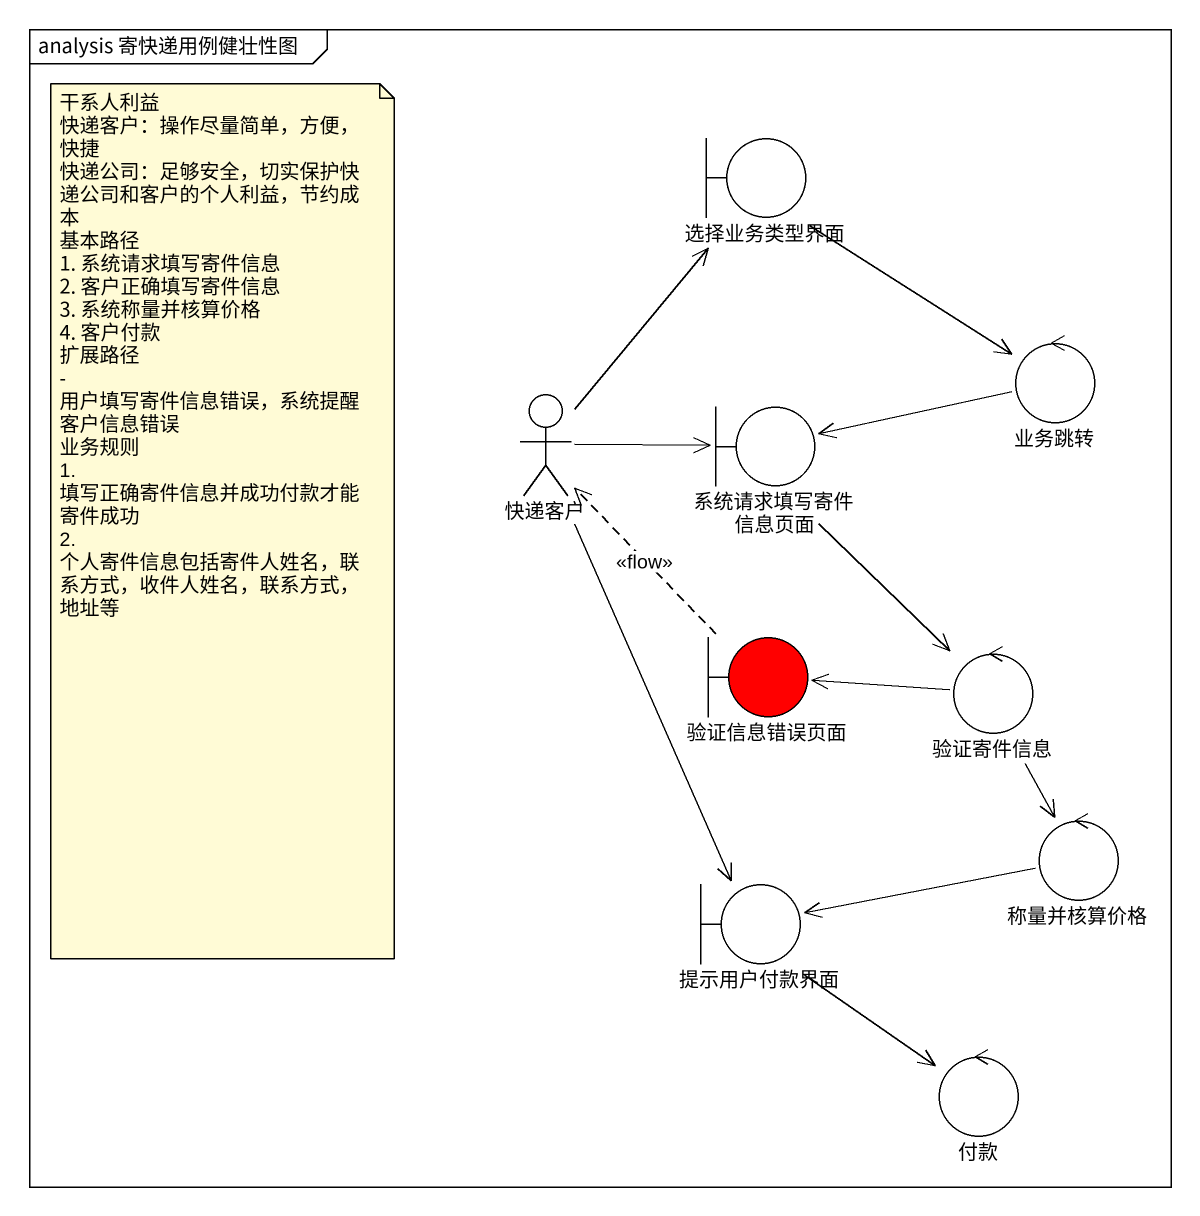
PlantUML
@startuml
mainframe analysis 寄快递用例健壮性图
boundary 选择业务类型界面 #FFFFFF
control 业务跳转 #FFFFFF
actor 快递客户
boundary 系统请求填写寄件信息页面 #FFFFFF
boundary 验证信息错误页面 #FF0000
control 验证寄件信息 #FFFFFF
control 称量并核算价格 #FFFFFF
boundary 提示用户付款界面 #FFFFFF
control 付款 #FFFFFF
选择业务类型界面 --> 业务跳转
业务跳转 -left-> 系统请求填写寄件信息页面
快递客户 -up-> 选择业务类型界面
快递客户 -right-> 系统请求填写寄件信息页面
快递客户 --> 提示用户付款界面
系统请求填写寄件信息页面 --> 验证寄件信息
验证信息错误页面 .up.> 快递客户 : <<flow>>
验证寄件信息 -left-> 验证信息错误页面
验证寄件信息 --> 称量并核算价格
称量并核算价格 -left-> 提示用户付款界面
提示用户付款界面 --> 付款
note as N1
  干系人利益
  快递客户：操作尽量简单，方便，快捷
  快递公司：足够安全，切实保护快递公司和客户的个人利益，节约成本
  基本路径
  1. 系统请求填写寄件信息
  2. 客户正确填写寄件信息
  3. 系统称量并核算价格
  4. 客户付款
  扩展路径
  - 用户填写寄件信息错误，系统提醒客户信息错误
  业务规则
  1. 填写正确寄件信息并成功付款才能寄件成功
  2. 个人寄件信息包括寄件人姓名，联系方式，收件人姓名，联系方式，地址等
end note
@enduml
